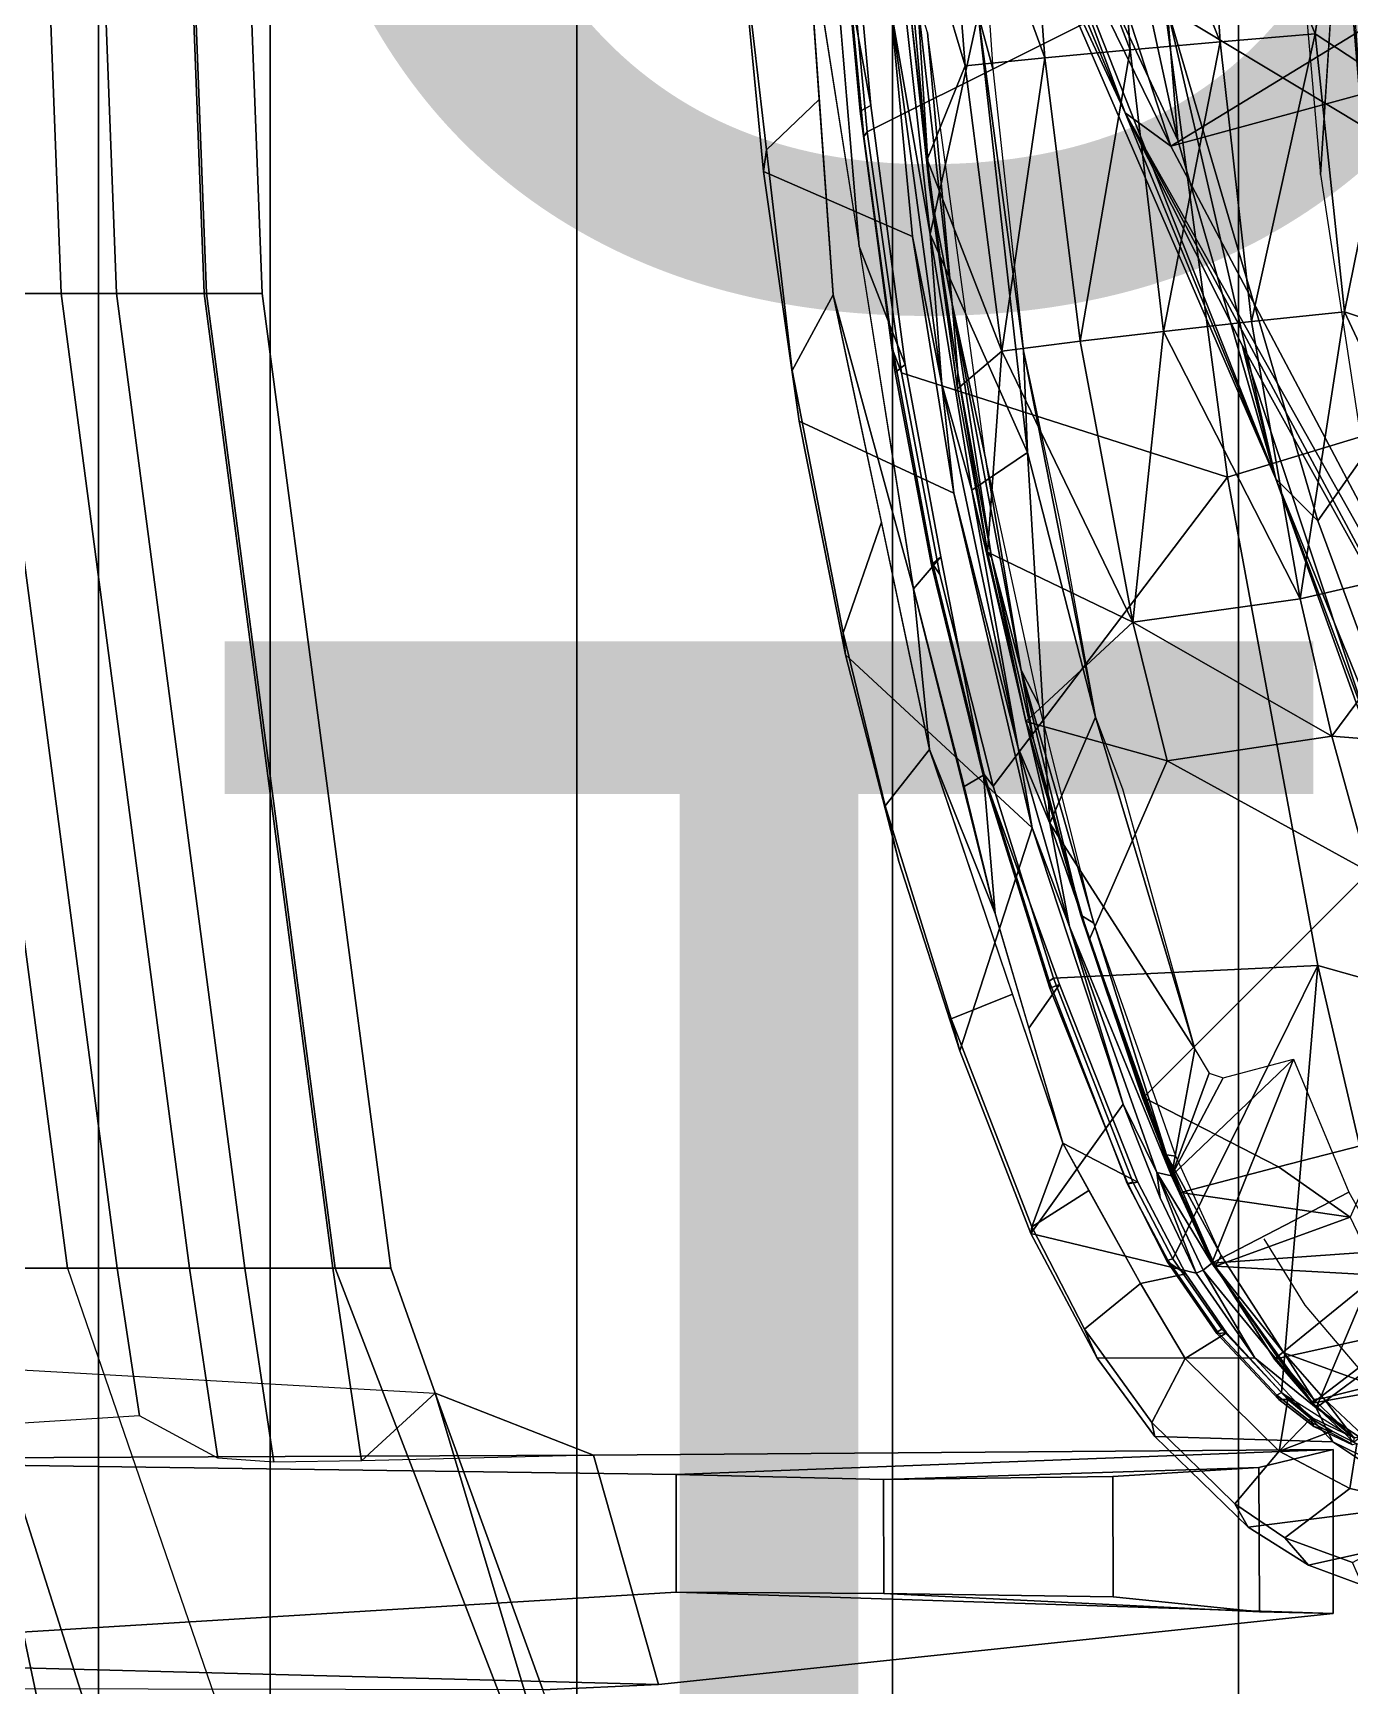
# Model space of a CAD drawing. Header units: inches. Extents: x -15.6 to 12, y -13.7 to 13.7.
# Drawn here: x -6.215 to -4.305, y -4.015 to -1.618 of the extents above; entities that cross this region are included whole.
import ezdxf

# ---------------------------------------------------------------- set-up
doc = ezdxf.new("R2010")
doc.units = ezdxf.units.IN
doc.header["$MEASUREMENT"] = 0
for name, color, linetype in [('SEAT-BASE', 5, 'Continuous'), ('SEAT-CHASSIS', 5, 'Continuous'), ('SEAT-FABRIC', 5, 'Continuous'), ('SEAT-FRAME', 5, 'Continuous'), ('SEAT-OTHER', 7, 'Continuous'), ('SEAT-TYPE', 7, 'Continuous')]:
    doc.layers.add(name, color=color, linetype=linetype)
doc.styles.get("Standard").update_dxf_attribs({"font": 'arial.ttf'})

msp = doc.modelspace()

# ---------------------------------------------------------------- linework, layer by layer
at = {"layer": 'SEAT-BASE'}
for points in [[(-1.2495, -1.6518, 6.5161), (-4.324, -12.2313, 4.2077), (-4.3746, -12.7122, 4.1389), (-1.0437, -1.701, 6.6264)], [(-1.2495, -1.6518, 6.5161), (-1.3248, -1.7804, 6.4477), (-3.8678, -10.5115, 4.5256), (-4.324, -12.2313, 4.2077)], [(-0.8432, -1.8393, 6.6746), (-1.0437, -1.701, 6.6264), (-4.3746, -12.7122, 4.1389), (-4.2654, -12.7109, 4.1776)]]:
    msp.add_3dface(points, dxfattribs=at)
at = {"layer": 'SEAT-CHASSIS'}
for points in [[(-5.1096, -0.8225, 13.8679), (-5.1096, -0.8225, 13.8679), (-5.0948, -1.4314, 13.8695), (-5.0165, -1.9277, 13.8848)], [(-4.8441, -1.5913, 13.2024), (-4.8441, -1.5913, 13.2024), (-4.8669, -1.0351, 13.1866), (-4.8226, -1.6701, 13.1883)], [(-5.1512, -1.7877, 13.7923), (-5.0745, -1.7146, 13.8705), (-5.0948, -1.4314, 13.8695), (-5.1882, -1.4679, 13.7849)], [(-5.0948, -1.4314, 13.8695), (-5.0948, -1.4314, 13.8695), (-5.0543, -1.9978, 13.8715), (-4.9381, -2.424, 13.9001)], [(-5.1553, -1.8191, 13.6728), (-5.1512, -1.7877, 13.7923), (-5.1882, -1.4679, 13.7849), (-5.1896, -1.4635, 13.6659)], [(-4.9395, -1.9133, 13.2504), (-5.1553, -1.8191, 13.6728), (-5.1896, -1.4635, 13.6659), (-4.9706, -1.5829, 13.238)], [(-4.9135, -1.91, 13.2303), (-4.9135, -1.91, 13.2303), (-4.9706, -1.5829, 13.238), (-4.9532, -1.553, 13.2274)], [(-4.9135, -1.91, 13.2303), (-4.9135, -1.91, 13.2303), (-4.9532, -1.553, 13.2274), (-4.8441, -1.5913, 13.2024)], [(-4.897, -2.1275, 13.241), (-4.897, -2.1275, 13.241), (-4.9395, -1.9133, 13.2504), (-4.9706, -1.5829, 13.238)], [(-4.897, -2.1275, 13.241), (-4.897, -2.1275, 13.241), (-4.9706, -1.5829, 13.238), (-4.9135, -1.91, 13.2303)], [(-4.7727, -2.2262, 13.2147), (-4.7727, -2.2262, 13.2147), (-4.9135, -1.91, 13.2303), (-4.8441, -1.5913, 13.2024)], [(-4.7727, -2.2262, 13.2147), (-4.7727, -2.2262, 13.2147), (-4.8441, -1.5913, 13.2024), (-4.7784, -2.079, 13.2044)], [(-4.8441, -1.5913, 13.2024), (-4.8441, -1.5913, 13.2024), (-4.8226, -1.6701, 13.1883), (-4.7784, -2.079, 13.2044)], [(-5.1512, -1.7877, 13.7923), (-5.1141, -2.1076, 13.7997), (-5.0543, -1.9978, 13.8715), (-5.0745, -1.7146, 13.8705)], [(-5.1553, -1.8191, 13.6728), (-5.1037, -2.1807, 13.6832), (-5.1141, -2.1076, 13.7997), (-5.1512, -1.7877, 13.7923)], [(-4.9395, -1.9133, 13.2504), (-4.8795, -2.2854, 13.2568), (-5.1037, -2.1807, 13.6832), (-5.1553, -1.8191, 13.6728)], [(-4.9395, -1.9133, 13.2504), (-4.9395, -1.9133, 13.2504), (-4.897, -2.1275, 13.241), (-4.8795, -2.2854, 13.2568)], [(-4.7727, -2.2262, 13.2147), (-4.7727, -2.2262, 13.2147), (-4.8535, -2.2809, 13.2365), (-4.9135, -1.91, 13.2303)], [(-4.9135, -1.91, 13.2303), (-4.9135, -1.91, 13.2303), (-4.8535, -2.2809, 13.2365), (-4.897, -2.1275, 13.241)], [(-5.0398, -2.488, 13.8149), (-4.9844, -2.3275, 13.8862), (-5.0543, -1.9978, 13.8715), (-5.1141, -2.1076, 13.7997)], [(-5.0543, -1.9978, 13.8715), (-5.0543, -1.9978, 13.8715), (-4.9146, -2.6572, 13.9008), (-4.9381, -2.424, 13.9001)], [(-4.7784, -2.079, 13.2044), (-4.7784, -2.079, 13.2044), (-4.6738, -2.6102, 13.2195), (-4.7727, -2.2262, 13.2147)], [(-4.7257, -2.3262, 13.198), (-4.7257, -2.3262, 13.198), (-4.6738, -2.6102, 13.2195), (-4.7784, -2.079, 13.2044)], [(-5.0363, -2.5198, 13.6971), (-5.0398, -2.488, 13.8149), (-5.1141, -2.1076, 13.7997), (-5.1037, -2.1807, 13.6832)], [(-4.897, -2.1275, 13.241), (-4.897, -2.1275, 13.241), (-4.786, -2.6545, 13.2542), (-4.8795, -2.2854, 13.2568)], [(-4.8535, -2.2809, 13.2365), (-4.8535, -2.2809, 13.2365), (-4.786, -2.6545, 13.2542), (-4.897, -2.1275, 13.241)], [(-4.7657, -2.7704, 13.2715), (-5.0363, -2.5198, 13.6971), (-5.1037, -2.1807, 13.6832), (-4.8795, -2.2854, 13.2568)], [(-4.8535, -2.2809, 13.2365), (-4.8535, -2.2809, 13.2365), (-4.7727, -2.2262, 13.2147), (-4.74, -2.7639, 13.2506)], [(-4.6738, -2.6102, 13.2195), (-4.6738, -2.6102, 13.2195), (-4.74, -2.7639, 13.2506), (-4.7727, -2.2262, 13.2147)], [(-4.7657, -2.7704, 13.2715), (-4.7657, -2.7704, 13.2715), (-4.8795, -2.2854, 13.2568), (-4.786, -2.6545, 13.2542)], [(-4.74, -2.7639, 13.2506), (-4.74, -2.7639, 13.2506), (-4.786, -2.6545, 13.2542), (-4.8535, -2.2809, 13.2365)], [(-5.0398, -2.488, 13.8149), (-4.9789, -2.7386, 13.8273), (-4.9146, -2.6572, 13.9008), (-4.9844, -2.3275, 13.8862)], [(-4.8195, -2.8948, 13.9226), (-4.8195, -2.8948, 13.9226), (-4.9381, -2.424, 13.9001), (-4.9146, -2.6572, 13.9008)], [(-5.0363, -2.5198, 13.6971), (-4.9592, -2.8195, 13.7129), (-4.9789, -2.7386, 13.8273), (-5.0398, -2.488, 13.8149)], [(-4.7657, -2.7704, 13.2715), (-4.8707, -3.0939, 13.7307), (-4.9592, -2.8195, 13.7129), (-5.0363, -2.5198, 13.6971)], [(-4.6738, -2.6102, 13.2195), (-4.6738, -2.6102, 13.2195), (-4.5297, -3.0913, 13.2425), (-4.74, -2.7639, 13.2506)], [(-4.6346, -2.714, 13.2095), (-4.6346, -2.714, 13.2095), (-4.5297, -3.0913, 13.2425), (-4.6738, -2.6102, 13.2195)], [(-4.8831, -3.0474, 13.8466), (-4.7945, -3.0115, 13.9244), (-4.9146, -2.6572, 13.9008), (-4.9789, -2.7386, 13.8273)], [(-4.9146, -2.6572, 13.9008), (-4.9146, -2.6572, 13.9008), (-4.7213, -3.2276, 13.9388), (-4.8195, -2.8948, 13.9226)], [(-4.786, -2.6545, 13.2542), (-4.786, -2.6545, 13.2542), (-4.7117, -2.9134, 13.2641), (-4.7657, -2.7704, 13.2715)], [(-4.74, -2.7639, 13.2506), (-4.74, -2.7639, 13.2506), (-4.7117, -2.9134, 13.2641), (-4.786, -2.6545, 13.2542)], [(-4.8195, -2.8948, 13.9226), (-4.7704, -3.0612, 13.9307), (-4.726, -2.9976, 13.8919), (-4.8362, -2.694, 13.8757)], [(-4.8707, -3.0939, 13.7307), (-4.8831, -3.0474, 13.8466), (-4.9789, -2.7386, 13.8273), (-4.9592, -2.8195, 13.7129)], [(-4.6339, -3.171, 13.2902), (-4.7675, -3.3589, 13.7502), (-4.8707, -3.0939, 13.7307), (-4.7657, -2.7704, 13.2715)], [(-4.7117, -2.9134, 13.2641), (-4.7117, -2.9134, 13.2641), (-4.6339, -3.171, 13.2902), (-4.7657, -2.7704, 13.2715)], [(-4.5297, -3.0913, 13.2425), (-4.5297, -3.0913, 13.2425), (-4.5638, -3.2753, 13.275), (-4.74, -2.7639, 13.2506)], [(-4.7117, -2.9134, 13.2641), (-4.7117, -2.9134, 13.2641), (-4.74, -2.7639, 13.2506), (-4.5638, -3.2753, 13.275)], [(-4.5638, -3.2753, 13.275), (-4.5638, -3.2753, 13.275), (-4.5848, -3.2701, 13.2819), (-4.7117, -2.9134, 13.2641)], [(-4.5848, -3.2701, 13.2819), (-4.5848, -3.2701, 13.2819), (-4.6339, -3.171, 13.2902), (-4.7117, -2.9134, 13.2641)], [(-4.8831, -3.0474, 13.8466), (-4.7661, -3.349, 13.87), (-4.7213, -3.2276, 13.9388), (-4.7945, -3.0115, 13.9244)], [(-4.7213, -3.2276, 13.9388), (-4.6126, -3.2844, 13.907), (-4.726, -2.9976, 13.8919), (-4.7704, -3.0612, 13.9307)], [(-4.8707, -3.0939, 13.7307), (-4.7675, -3.3589, 13.7502), (-4.7661, -3.349, 13.87), (-4.8831, -3.0474, 13.8466)], [(-4.5297, -3.0913, 13.2425), (-4.5297, -3.0913, 13.2425), (-4.5092, -3.1264, 13.2443), (-4.5638, -3.2753, 13.275)], [(-4.3868, -3.1058, 13.2174), (-4.3868, -3.1058, 13.2174), (-4.5638, -3.2753, 13.275), (-4.4886, -3.133, 13.2411)], [(-4.505, -3.4015, 13.2835), (-4.505, -3.4015, 13.2835), (-4.5638, -3.2753, 13.275), (-4.3868, -3.1058, 13.2174)], [(-4.3868, -3.1058, 13.2174), (-4.3868, -3.1058, 13.2174), (-4.3062, -3.2987, 13.23), (-4.505, -3.4015, 13.2835)], [(-4.5092, -3.1264, 13.2443), (-4.5092, -3.1264, 13.2443), (-4.4886, -3.133, 13.2411), (-4.5638, -3.2753, 13.275)], [(-4.5278, -3.4162, 13.3059), (-4.7675, -3.3589, 13.7502), (-4.6339, -3.171, 13.2902), (-4.5801, -3.3072, 13.2981)], [(-4.5848, -3.2701, 13.2819), (-4.5848, -3.2701, 13.2819), (-4.5801, -3.3072, 13.2981), (-4.6339, -3.171, 13.2902)], [(-4.7661, -3.349, 13.87), (-4.6833, -3.2962, 13.9463), (-4.7213, -3.2276, 13.9388), (-4.7661, -3.349, 13.87)], [(-4.6126, -3.2844, 13.907), (-4.7213, -3.2276, 13.9388), (-4.6086, -3.4314, 13.961), (-4.5426, -3.4171, 13.9204)], [(-4.505, -3.4015, 13.2835), (-4.505, -3.4015, 13.2835), (-4.5178, -3.4119, 13.2917), (-4.5848, -3.2701, 13.2819)], [(-4.5801, -3.3072, 13.2981), (-4.5801, -3.3072, 13.2981), (-4.5848, -3.2701, 13.2819), (-4.5278, -3.4162, 13.3059)], [(-4.5278, -3.4162, 13.3059), (-4.5278, -3.4162, 13.3059), (-4.5848, -3.2701, 13.2819), (-4.5178, -3.4119, 13.2917)], [(-4.505, -3.4015, 13.2835), (-4.505, -3.4015, 13.2835), (-4.5848, -3.2701, 13.2819), (-4.5638, -3.2753, 13.275)], [(-4.6896, -3.4974, 13.8846), (-4.6086, -3.4314, 13.961), (-4.6833, -3.2962, 13.9463), (-4.7661, -3.349, 13.87)], [(-4.3062, -3.2987, 13.23), (-4.3062, -3.2987, 13.23), (-4.2579, -3.3845, 13.2366), (-4.505, -3.4015, 13.2835)], [(-4.6715, -3.5394, 13.7697), (-4.6896, -3.4974, 13.8846), (-4.7661, -3.349, 13.87), (-4.7675, -3.3589, 13.7502)], [(-4.4428, -3.5392, 13.3057), (-4.6715, -3.5394, 13.7697), (-4.7675, -3.3589, 13.7502), (-4.5278, -3.4162, 13.3059)], [(-4.505, -3.4015, 13.2835), (-4.505, -3.4015, 13.2835), (-4.3537, -3.6113, 13.2921), (-4.5178, -3.4119, 13.2917)], [(-4.3537, -3.6113, 13.2921), (-4.3537, -3.6113, 13.2921), (-4.505, -3.4015, 13.2835), (-4.2579, -3.3845, 13.2366)], [(-4.2579, -3.3845, 13.2366), (-4.2579, -3.3845, 13.2366), (-4.1967, -3.4955, 13.2422), (-4.3537, -3.6113, 13.2921)], [(-4.6086, -3.4314, 13.961), (-4.5436, -3.5399, 13.9738), (-4.4837, -3.5027, 13.9377), (-4.5426, -3.4171, 13.9204)], [(-4.5278, -3.4162, 13.3059), (-4.5278, -3.4162, 13.3059), (-4.5178, -3.4119, 13.2917), (-4.4428, -3.5392, 13.3057)], [(-4.4428, -3.5392, 13.3057), (-4.4428, -3.5392, 13.3057), (-4.5178, -3.4119, 13.2917), (-4.3537, -3.6113, 13.2921)], [(-4.6896, -3.4974, 13.8846), (-4.5919, -3.6325, 13.9054), (-4.5436, -3.5399, 13.9738), (-4.6086, -3.4314, 13.961)], [(-4.6715, -3.5394, 13.7697), (-4.5876, -3.6531, 13.7873), (-4.5919, -3.6325, 13.9054), (-4.6896, -3.4974, 13.8846)], [(-4.3537, -3.6113, 13.2921), (-4.3537, -3.6113, 13.2921), (-4.1967, -3.4955, 13.2422), (-4.1559, -3.7454, 13.2563)], [(-4.4837, -3.5027, 13.9377), (-4.5436, -3.5399, 13.9738), (-4.4072, -3.6745, 14.0016), (-4.3947, -3.5994, 13.9614)], [(-4.4428, -3.5392, 13.3057), (-4.3297, -3.6606, 13.303), (-4.5876, -3.6531, 13.7873), (-4.6715, -3.5394, 13.7697)], [(-4.4716, -3.7507, 13.9307), (-4.4072, -3.6745, 14.0016), (-4.5436, -3.5399, 13.9738), (-4.5919, -3.6325, 13.9054)], [(-4.4428, -3.5392, 13.3057), (-4.4428, -3.5392, 13.3057), (-4.3537, -3.6113, 13.2921), (-4.3297, -3.6606, 13.303)], [(-4.3947, -3.5994, 13.9614), (-4.3947, -3.5994, 13.9614), (-4.4072, -3.6745, 14.0016), (-4.3614, -3.6269, 13.973)], [(-4.3537, -3.6113, 13.2921), (-4.3537, -3.6113, 13.2921), (-4.1559, -3.7454, 13.2563), (-4.3297, -3.6606, 13.303)], [(-4.4525, -3.7843, 13.8168), (-4.4716, -3.7507, 13.9307), (-4.5919, -3.6325, 13.9054), (-4.5876, -3.6531, 13.7873)], [(-4.4072, -3.6745, 14.0016), (-4.4072, -3.6745, 14.0016), (-4.3304, -3.6451, 13.9778), (-4.3614, -3.6269, 13.973)], [(-4.1934, -3.7514, 13.2775), (-4.4525, -3.7843, 13.8168), (-4.5876, -3.6531, 13.7873), (-4.3297, -3.6606, 13.303)], [(-4.3304, -3.6451, 13.9778), (-4.4072, -3.6745, 14.0016), (-4.305, -3.7283, 14.0231), (-4.2949, -3.6635, 13.9882)], [(-4.1559, -3.7454, 13.2563), (-4.1559, -3.7454, 13.2563), (-4.1934, -3.7514, 13.2775), (-4.3297, -3.6606, 13.303)], [(-4.305, -3.7283, 14.0231), (-4.162, -3.7599, 14.0537), (-4.1833, -3.6913, 14.0311), (-4.2949, -3.6635, 13.9882)], [(-4.4716, -3.7507, 13.9307), (-4.3994, -3.7998, 13.9459), (-4.305, -3.7283, 14.0231), (-4.4072, -3.6745, 14.0016)], [(-4.3012, -3.8355, 13.9712), (-4.162, -3.7599, 14.0537), (-4.305, -3.7283, 14.0231), (-4.3994, -3.7998, 13.9459)], [(-4.4525, -3.7843, 13.8168), (-4.3648, -3.8396, 13.8377), (-4.3994, -3.7998, 13.9459), (-4.4716, -3.7507, 13.9307)], [(-4.1934, -3.7514, 13.2775), (-4.1238, -3.786, 13.2692), (-4.3648, -3.8396, 13.8377), (-4.4525, -3.7843, 13.8168)], [(-4.036, -3.8058, 13.2364), (-4.2866, -3.8685, 13.8599), (-4.3648, -3.8396, 13.8377), (-4.1238, -3.786, 13.2692)], [(-4.2866, -3.8685, 13.8599), (-4.3012, -3.8355, 13.9712), (-4.3994, -3.7998, 13.9459), (-4.3648, -3.8396, 13.8377)]]:
    msp.add_3dface(points, dxfattribs=at)
at = {"layer": 'SEAT-FABRIC'}
for points in [[(-3.8227, -8.3532, 18.4832), (-3.8227, 8.3532, 18.4832), (-4.4663, 7.8949, 18.3444), (-4.4663, -7.8949, 18.3444)], [(-4.9682, -7.359, 18.1991), (-4.4663, -7.8949, 18.3444), (-4.4663, 7.8949, 18.3444), (-4.9682, 7.359, 18.1991)], [(-4.9682, -7.359, 18.1991), (-4.9682, 7.359, 18.1991), (-5.4261, 6.6279, 18.0299), (-5.4261, -6.6279, 18.0299)], [(-5.8711, -5.2618, 17.8643), (-5.4261, -6.6279, 18.0299), (-5.4261, 6.6279, 18.0299), (-5.8711, 5.2618, 17.8643)], [(-5.8711, -5.2618, 17.8643), (-5.8711, 5.2618, 17.8643), (-6.1203, 4.4558, 17.7516), (-6.1203, -4.4558, 17.7516)], [(-6.3411, -3.4092, 17.6369), (-6.1203, -4.4558, 17.7516), (-6.1203, 4.4558, 17.7516), (-6.3411, 3.4092, 17.6369)], [(-6.3785, -3.4092, 17.6069), (-6.1541, -4.4562, 17.7202), (-6.1203, -4.4558, 17.7516), (-6.3411, -3.4092, 17.6369)]]:
    msp.add_3dface(points, dxfattribs=at)
at = {"layer": 'SEAT-FRAME'}
for points in [[(-6.3516, -1.996, 17.4546), (-5.9636, -1.996, 17.1126), (-6.0398, 0, 17.0417), (-6.4278, 0, 17.3838)], [(-6.3556, 0, 16.8779), (-6.2508, 0, 16.743), (-6.1746, -1.996, 16.8139), (-6.2794, -1.996, 16.9488)], [(-6.2508, 0, 16.743), (-6.1705, 0, 16.644), (-6.0943, -1.996, 16.7148), (-6.1746, -1.996, 16.8139)], [(-6.1705, 0, 16.644), (-6.043, 0, 16.6432), (-5.9668, -1.996, 16.7141), (-6.0943, -1.996, 16.7148)], [(-5.9668, -1.996, 16.7141), (-6.043, 0, 16.6432), (-5.959, 0, 16.8418), (-5.8828, -1.996, 16.9126)], [(-5.8828, -1.996, 16.9126), (-5.959, 0, 16.8418), (-6.0398, 0, 17.0417), (-5.9636, -1.996, 17.1126)], [(-4.0484, -1.8957, 16.2873), (-4.2478, -0.8619, 16.2543), (-4.7135, -0.6048, 16.2887)], [(-4.7135, -0.6048, 16.2887), (-4.5701, -1.5821, 16.3147), (-4.0484, -1.8957, 16.2873)], [(-4.3889, -0.81, 12.3294), (-4.2934, -1.2077, 12.2292), (-4.355, -1.6193, 12.3279), (-4.5189, -1.2237, 12.503)], [(-5.005, -1.7613, 13.8979), (-4.5778, -1.548, 14.0382), (-4.658, -0.8278, 14.0301), (-5.0348, -1.4435, 13.8916)], [(-3.86, -1.0366, 14.2102), (-4.5778, -1.548, 14.0382), (-4.4823, -2.2622, 14.0427), (-3.8597, -2.073, 14.1875)], [(-4.8888, -1.0591, 15.2969), (-4.7966, -1.3778, 15.2948), (-4.4121, -2.2643, 16.3132)], [(-4.5545, -1.7735, 16.2959), (-4.8888, -1.0591, 15.2969), (-4.4121, -2.2643, 16.3132)], [(-4.8888, -1.0591, 15.2969), (-4.5545, -1.7735, 16.2959), (-4.6441, -1.3619, 16.2869)], [(-4.7808, -1.1173, 15.1003), (-3.8629, -1.3542, 15.2868), (-4.5647, -1.7821, 15.1273)], [(-4.7808, -1.1173, 15.1003), (-4.5647, -1.7821, 15.1273), (-4.763, -1.3781, 15.1195)], [(-4.2453, -1.6914, 12.2072), (-4.2453, -1.6914, 12.2072), (-4.355, -1.6193, 12.3279), (-4.2934, -1.2077, 12.2292)], [(-4.8951, -1.2499, 13.0576), (-4.8951, -1.2499, 13.0576), (-4.7776, -1.2412, 12.8675), (-4.7473, -1.654, 12.869)], [(-4.6521, -1.2325, 12.6825), (-4.6521, -1.2325, 12.6825), (-4.6238, -1.6425, 12.6832), (-4.7776, -1.2412, 12.8675)], [(-4.7776, -1.2412, 12.8675), (-4.7776, -1.2412, 12.8675), (-4.6238, -1.6425, 12.6832), (-4.7473, -1.654, 12.869)], [(-4.6521, -1.2325, 12.6825), (-4.6521, -1.2325, 12.6825), (-4.5189, -1.2237, 12.503), (-4.4929, -1.6309, 12.5027)], [(-4.6521, -1.2325, 12.6825), (-4.6521, -1.2325, 12.6825), (-4.4929, -1.6309, 12.5027), (-4.6238, -1.6425, 12.6832)], [(-4.355, -1.6193, 12.3279), (-4.355, -1.6193, 12.3279), (-4.4929, -1.6309, 12.5027), (-4.5189, -1.2237, 12.503)], [(-4.8631, -1.6655, 13.0596), (-4.8631, -1.6655, 13.0596), (-4.96, -1.3404, 13.181), (-4.8951, -1.2499, 13.0576)], [(-4.7473, -1.654, 12.869), (-4.7473, -1.654, 12.869), (-4.8631, -1.6655, 13.0596), (-4.8951, -1.2499, 13.0576)], [(-4.96, -1.3404, 13.181), (-4.96, -1.3404, 13.181), (-4.9181, -1.8016, 13.1836), (-4.9429, -1.5831, 13.1976)], [(-4.8631, -1.6655, 13.0596), (-4.8631, -1.6655, 13.0596), (-4.9181, -1.8016, 13.1836), (-4.96, -1.3404, 13.181)], [(-4.5701, -1.5821, 16.3147), (-4.6441, -1.3619, 16.2869), (-4.5545, -1.7735, 16.2959)], [(-3.7097, -1.5495, 15.3195), (-4.5647, -1.7821, 15.1273), (-3.8629, -1.3542, 15.2868)], [(-5.0631, -1.3751, 13.8763), (-5.0165, -1.9277, 13.8848), (-4.9501, -2.0987, 13.8507), (-4.9998, -1.7233, 13.8398)], [(-4.9998, -1.7233, 13.8398), (-5.0251, -1.4464, 13.8357), (-5.0631, -1.3751, 13.8763), (-4.9998, -1.7233, 13.8398)], [(-4.78, -1.3774, 15.1602), (-4.6306, -1.7341, 15.1609), (-4.7966, -1.3778, 15.2948)], [(-4.7966, -1.3778, 15.2948), (-4.6306, -1.7341, 15.1609), (-4.4121, -2.2643, 16.3132)], [(-4.763, -1.3781, 15.1195), (-4.6306, -1.7341, 15.1609), (-4.78, -1.3774, 15.1602)], [(-4.763, -1.3781, 15.1195), (-4.5647, -1.7821, 15.1273), (-4.6306, -1.7341, 15.1609)], [(-4.3474, -1.8232, 12.93), (-4.3474, -1.8232, 12.93), (-4.3185, -1.3736, 12.927), (-4.3874, -1.3686, 12.9274)], [(-4.2994, -1.5618, 12.9216), (-4.2994, -1.5618, 12.9216), (-4.3185, -1.3736, 12.927), (-4.2793, -1.8417, 12.9298)], [(-5.0251, -1.4464, 13.8357), (-4.9998, -1.7233, 13.8398), (-5.0154, -1.7317, 13.8777), (-5.0409, -1.4557, 13.8746)], [(-5.0154, -1.7317, 13.8777), (-5.0101, -1.7682, 13.8897), (-5.0398, -1.4555, 13.883), (-5.0409, -1.4557, 13.8746)], [(-5.0348, -1.4435, 13.8916), (-5.0398, -1.4555, 13.883), (-5.0101, -1.7682, 13.8897), (-5.005, -1.7613, 13.8979)], [(-5.005, -1.7613, 13.8979), (-4.9554, -2.1109, 13.9089), (-4.4823, -2.2622, 14.0427), (-4.5778, -1.548, 14.0382)], [(-3.9531, -2.9376, 15.1901), (-4.5647, -1.7821, 15.1273), (-3.7097, -1.5495, 15.3195)], [(-4.9322, -1.5709, 13.2095), (-4.9322, -1.5709, 13.2095), (-4.9429, -1.5831, 13.1976), (-4.9147, -1.842, 13.201)], [(-4.9147, -1.842, 13.201), (-4.9147, -1.842, 13.201), (-4.8816, -2.0107, 13.2137), (-4.9322, -1.5709, 13.2095)], [(-4.8816, -2.0107, 13.2137), (-4.8816, -2.0107, 13.2137), (-4.9175, -1.6172, 13.2104), (-4.9322, -1.5709, 13.2095)], [(-4.9147, -1.842, 13.201), (-4.9147, -1.842, 13.201), (-4.9429, -1.5831, 13.1976), (-4.9181, -1.8016, 13.1836)], [(-4.3511, -2.3253, 16.3387), (-4.0484, -1.8957, 16.2873), (-4.5701, -1.5821, 16.3147)], [(-4.3511, -2.3253, 16.3387), (-4.5701, -1.5821, 16.3147), (-4.4121, -2.2643, 16.3132)], [(-4.4121, -2.2643, 16.3132), (-4.5701, -1.5821, 16.3147), (-4.5545, -1.7735, 16.2959)], [(-4.8816, -2.0107, 13.2137), (-4.8816, -2.0107, 13.2137), (-4.8333, -2.2344, 13.2187), (-4.9175, -1.6172, 13.2104)], [(-4.355, -1.6193, 12.3279), (-4.355, -1.6193, 12.3279), (-4.4474, -2.0365, 12.501), (-4.4929, -1.6309, 12.5027)], [(-4.3127, -2.0222, 12.3241), (-4.3127, -2.0222, 12.3241), (-4.4474, -2.0365, 12.501), (-4.355, -1.6193, 12.3279)], [(-4.2453, -1.6914, 12.2072), (-4.2453, -1.6914, 12.2072), (-4.3127, -2.0222, 12.3241), (-4.355, -1.6193, 12.3279)], [(-4.6963, -2.065, 12.8706), (-4.6963, -2.065, 12.8706), (-4.7473, -1.654, 12.869), (-4.6238, -1.6425, 12.6832)], [(-4.5754, -2.0508, 12.6833), (-4.5754, -2.0508, 12.6833), (-4.6963, -2.065, 12.8706), (-4.6238, -1.6425, 12.6832)], [(-4.4929, -1.6309, 12.5027), (-4.4929, -1.6309, 12.5027), (-4.5754, -2.0508, 12.6833), (-4.6238, -1.6425, 12.6832)], [(-4.4929, -1.6309, 12.5027), (-4.4929, -1.6309, 12.5027), (-4.4474, -2.0365, 12.501), (-4.5754, -2.0508, 12.6833)], [(-4.9181, -1.8016, 13.1836), (-4.9181, -1.8016, 13.1836), (-4.8631, -1.6655, 13.0596), (-4.8099, -2.0792, 13.0625)], [(-4.7473, -1.654, 12.869), (-4.7473, -1.654, 12.869), (-4.8099, -2.0792, 13.0625), (-4.8631, -1.6655, 13.0596)], [(-4.6963, -2.065, 12.8706), (-4.6963, -2.065, 12.8706), (-4.8099, -2.0792, 13.0625), (-4.7473, -1.654, 12.869)], [(-4.3127, -2.0222, 12.3241), (-4.3127, -2.0222, 12.3241), (-4.2453, -1.6914, 12.2072), (-4.205, -2.0585, 12.1986)], [(-5.0154, -1.7317, 13.8777), (-4.9998, -1.7233, 13.8398), (-4.9501, -2.0987, 13.8507), (-4.9643, -2.1104, 13.8891)], [(-4.9676, -2.0795, 13.8989), (-5.0101, -1.7682, 13.8897), (-5.0154, -1.7317, 13.8777), (-4.9643, -2.1104, 13.8891)], [(-4.6306, -1.7341, 15.1609), (-4.5647, -1.7821, 15.1273), (-3.9531, -2.9376, 15.1901)], [(-3.9531, -2.9376, 15.1901), (-4.1198, -2.6853, 15.2106), (-4.6306, -1.7341, 15.1609)], [(-4.461, -2.0707, 15.1956), (-4.6306, -1.7341, 15.1609), (-4.1198, -2.6853, 15.2106)], [(-4.6306, -1.7341, 15.1609), (-4.461, -2.0707, 15.1956), (-4.4121, -2.2643, 16.3132)], [(-5.005, -1.7613, 13.8979), (-5.0101, -1.7682, 13.8897), (-4.9676, -2.0795, 13.8989), (-4.9554, -2.1109, 13.9089)], [(-4.9181, -1.8016, 13.1836), (-4.9181, -1.8016, 13.1836), (-4.8099, -2.0792, 13.0625), (-4.8739, -2.1339, 13.1962)], [(-4.9147, -1.842, 13.201), (-4.9147, -1.842, 13.201), (-4.9181, -1.8016, 13.1836), (-4.8739, -2.1339, 13.1962)], [(-4.9147, -1.842, 13.201), (-4.9147, -1.842, 13.201), (-4.8739, -2.1339, 13.1962), (-4.8735, -2.1108, 13.209)], [(-4.8816, -2.0107, 13.2137), (-4.8816, -2.0107, 13.2137), (-4.9147, -1.842, 13.201), (-4.8735, -2.1108, 13.209)], [(-4.3511, -2.3253, 16.3387), (-3.9931, -3.2946, 16.3526), (-4.0484, -1.8957, 16.2873)], [(-4.9501, -2.0987, 13.8507), (-5.0165, -1.9277, 13.8848), (-4.9381, -2.424, 13.9001), (-4.8984, -2.3775, 13.8628)], [(-6.3411, -3.4092, 17.6369), (-6.1651, -3.4092, 17.5628), (-6.3516, -1.996, 17.4546), (-6.5276, -1.996, 17.5287)], [(-6.2633, -3.4092, 17.0682), (-6.4498, -1.996, 16.96), (-6.2794, -1.996, 16.9488), (-6.0929, -3.4092, 17.057)], [(-5.7771, -3.4092, 17.2207), (-5.9636, -1.996, 17.1126), (-6.3516, -1.996, 17.4546), (-6.1651, -3.4092, 17.5628)], [(-6.0929, -3.4092, 17.057), (-6.2794, -1.996, 16.9488), (-6.1746, -1.996, 16.8139), (-5.9881, -3.4092, 16.922)], [(-5.9881, -3.4092, 16.922), (-6.1746, -1.996, 16.8139), (-6.0943, -1.996, 16.7148), (-5.9078, -3.4092, 16.823)], [(-5.9078, -3.4092, 16.823), (-6.0943, -1.996, 16.7148), (-5.9668, -1.996, 16.7141), (-5.7803, -3.4092, 16.8222)], [(-5.7803, -3.4092, 16.8222), (-5.9668, -1.996, 16.7141), (-5.8828, -1.996, 16.9126), (-5.6963, -3.4092, 17.0208)], [(-5.6963, -3.4092, 17.0208), (-5.8828, -1.996, 16.9126), (-5.9636, -1.996, 17.1126), (-5.7771, -3.4092, 17.2207)], [(-4.8333, -2.2344, 13.2187), (-4.8333, -2.2344, 13.2187), (-4.8816, -2.0107, 13.2137), (-4.7815, -2.542, 13.2254)], [(-4.8816, -2.0107, 13.2137), (-4.8816, -2.0107, 13.2137), (-4.8246, -2.3781, 13.2147), (-4.7815, -2.542, 13.2254)], [(-4.8816, -2.0107, 13.2137), (-4.8816, -2.0107, 13.2137), (-4.8735, -2.1108, 13.209), (-4.8246, -2.3781, 13.2147)], [(-4.5754, -2.0508, 12.6833), (-4.5754, -2.0508, 12.6833), (-4.4474, -2.0365, 12.501), (-4.3771, -2.4387, 12.4974)], [(-4.4474, -2.0365, 12.501), (-4.4474, -2.0365, 12.501), (-4.3127, -2.0222, 12.3241), (-4.3771, -2.4387, 12.4974)], [(-4.1427, -2.3845, 12.179), (-4.1427, -2.3845, 12.179), (-4.3771, -2.4387, 12.4974), (-4.3127, -2.0222, 12.3241)], [(-4.3127, -2.0222, 12.3241), (-4.3127, -2.0222, 12.3241), (-4.205, -2.0585, 12.1986), (-4.1427, -2.3845, 12.179)], [(-4.6963, -2.065, 12.8706), (-4.6963, -2.065, 12.8706), (-4.5754, -2.0508, 12.6833), (-4.6195, -2.4722, 12.8724)], [(-4.6195, -2.4722, 12.8724), (-4.6195, -2.4722, 12.8724), (-4.5754, -2.0508, 12.6833), (-4.3771, -2.4387, 12.4974)], [(-4.9676, -2.0795, 13.8989), (-4.91, -2.3883, 13.9107), (-4.8996, -2.4033, 13.92), (-4.9554, -2.1109, 13.9089)], [(-4.91, -2.3883, 13.9107), (-4.9676, -2.0795, 13.8989), (-4.9643, -2.1104, 13.8891), (-4.9116, -2.389, 13.9024)], [(-4.8099, -2.0792, 13.0625), (-4.8099, -2.0792, 13.0625), (-4.8305, -2.3707, 13.2008), (-4.8739, -2.1339, 13.1962)], [(-4.8099, -2.0792, 13.0625), (-4.8099, -2.0792, 13.0625), (-4.6195, -2.4722, 12.8724), (-4.8305, -2.3707, 13.2008)], [(-4.6963, -2.065, 12.8706), (-4.6963, -2.065, 12.8706), (-4.6195, -2.4722, 12.8724), (-4.8099, -2.0792, 13.0625)], [(-4.3511, -2.9702, 14.048), (-3.8592, -3.109, 14.1496), (-3.8597, -2.073, 14.1875), (-4.4823, -2.2622, 14.0427)], [(-4.461, -2.0707, 15.1956), (-4.1198, -2.6853, 15.2106), (-4.2005, -2.8546, 16.3108)], [(-4.461, -2.0707, 15.1956), (-4.2005, -2.8546, 16.3108), (-4.4121, -2.2643, 16.3132)], [(-4.9501, -2.0987, 13.8507), (-4.8984, -2.3775, 13.8628), (-4.9116, -2.389, 13.9024), (-4.9643, -2.1104, 13.8891)], [(-4.8996, -2.4033, 13.92), (-4.8225, -2.7099, 13.9347), (-4.4823, -2.2622, 14.0427), (-4.9554, -2.1109, 13.9089)], [(-4.8305, -2.3707, 13.2008), (-4.8305, -2.3707, 13.2008), (-4.8735, -2.1108, 13.209), (-4.8739, -2.1339, 13.1962)], [(-4.8735, -2.1108, 13.209), (-4.8735, -2.1108, 13.209), (-4.8305, -2.3707, 13.2008), (-4.8246, -2.3781, 13.2147)], [(-4.8333, -2.2344, 13.2187), (-4.8333, -2.2344, 13.2187), (-4.7815, -2.542, 13.2254), (-4.7557, -2.5927, 13.2284)], [(-4.8225, -2.7099, 13.9347), (-4.7349, -2.9886, 13.9491), (-4.3511, -2.9702, 14.048), (-4.4823, -2.2622, 14.0427)], [(-4.1062, -3.0822, 16.3151), (-3.9931, -3.2946, 16.3526), (-4.4121, -2.2643, 16.3132)], [(-4.3511, -2.3253, 16.3387), (-4.4121, -2.2643, 16.3132), (-3.9931, -3.2946, 16.3526)], [(-4.1062, -3.0822, 16.3151), (-4.4121, -2.2643, 16.3132), (-4.2005, -2.8546, 16.3108)], [(-4.8305, -2.3707, 13.2008), (-4.8305, -2.3707, 13.2008), (-4.6195, -2.4722, 12.8724), (-4.7749, -2.6166, 13.2079)], [(-4.7749, -2.6166, 13.2079), (-4.7749, -2.6166, 13.2079), (-4.8246, -2.3781, 13.2147), (-4.8305, -2.3707, 13.2008)], [(-4.9381, -2.424, 13.9001), (-4.8642, -2.7104, 13.9131), (-4.8362, -2.694, 13.8757), (-4.8984, -2.3775, 13.8628)], [(-4.9116, -2.389, 13.9024), (-4.8984, -2.3775, 13.8628), (-4.8362, -2.694, 13.8757), (-4.8369, -2.6942, 13.9166)], [(-4.8369, -2.6942, 13.9166), (-4.8352, -2.6933, 13.9248), (-4.91, -2.3883, 13.9107), (-4.9116, -2.389, 13.9024)], [(-4.8996, -2.4033, 13.92), (-4.91, -2.3883, 13.9107), (-4.8352, -2.6933, 13.9248), (-4.8225, -2.7099, 13.9347)], [(-4.7749, -2.6166, 13.2079), (-4.7749, -2.6166, 13.2079), (-4.7638, -2.6429, 13.2225), (-4.8246, -2.3781, 13.2147)], [(-4.8246, -2.3781, 13.2147), (-4.8246, -2.3781, 13.2147), (-4.7638, -2.6429, 13.2225), (-4.7815, -2.542, 13.2254)], [(-4.1427, -2.3845, 12.179), (-4.1427, -2.3845, 12.179), (-4.331, -2.6376, 12.4947), (-4.3771, -2.4387, 12.4974)], [(-4.1427, -2.3845, 12.179), (-4.1427, -2.3845, 12.179), (-4.0737, -2.6579, 12.1577), (-4.331, -2.6376, 12.4947)], [(-4.9381, -2.424, 13.9001), (-4.9381, -2.424, 13.9001), (-4.8195, -2.8948, 13.9226), (-4.8642, -2.7104, 13.9131)], [(-4.6195, -2.4722, 12.8724), (-4.6195, -2.4722, 12.8724), (-4.3771, -2.4387, 12.4974), (-4.331, -2.6376, 12.4947)], [(-4.6195, -2.4722, 12.8724), (-4.6195, -2.4722, 12.8724), (-4.5699, -2.6734, 12.8733), (-4.7749, -2.6166, 13.2079)], [(-4.5699, -2.6734, 12.8733), (-4.5699, -2.6734, 12.8733), (-4.6195, -2.4722, 12.8724), (-4.331, -2.6376, 12.4947)], [(-4.7638, -2.6429, 13.2225), (-4.7638, -2.6429, 13.2225), (-4.6951, -2.8973, 13.2281), (-4.7815, -2.542, 13.2254)], [(-4.7815, -2.542, 13.2254), (-4.7815, -2.542, 13.2254), (-4.6951, -2.8973, 13.2281), (-4.6763, -2.9089, 13.2407)], [(-4.6763, -2.9089, 13.2407), (-4.6763, -2.9089, 13.2407), (-4.7557, -2.5927, 13.2284), (-4.7815, -2.542, 13.2254)], [(-4.5699, -2.6734, 12.8733), (-4.5699, -2.6734, 12.8733), (-4.683, -2.9327, 13.2131), (-4.7749, -2.6166, 13.2079)], [(-4.683, -2.9327, 13.2131), (-4.683, -2.9327, 13.2131), (-4.6951, -2.8973, 13.2281), (-4.7749, -2.6166, 13.2079)], [(-4.6951, -2.8973, 13.2281), (-4.6951, -2.8973, 13.2281), (-4.7638, -2.6429, 13.2225), (-4.7749, -2.6166, 13.2079)], [(-4.5699, -2.6734, 12.8733), (-4.5699, -2.6734, 12.8733), (-4.331, -2.6376, 12.4947), (-4.2768, -2.8345, 12.4913)], [(-4.331, -2.6376, 12.4947), (-4.331, -2.6376, 12.4947), (-4.0737, -2.6579, 12.1577), (-4.2768, -2.8345, 12.4913)], [(-4.5699, -2.6734, 12.8733), (-4.2768, -2.8345, 12.4913), (-4.604, -3.1614, 13.2246), (-4.683, -2.9327, 13.2131)], [(-4.8362, -2.694, 13.8757), (-4.8642, -2.7104, 13.9131), (-4.8195, -2.8948, 13.9226), (-4.8362, -2.694, 13.8757)], [(-4.741, -2.9929, 13.9412), (-4.8352, -2.6933, 13.9248), (-4.8369, -2.6942, 13.9166), (-4.74, -3.0032, 13.9312)], [(-4.74, -3.0032, 13.9312), (-4.8369, -2.6942, 13.9166), (-4.8362, -2.694, 13.8757), (-4.726, -2.9976, 13.8919)], [(-4.8352, -2.6933, 13.9248), (-4.741, -2.9929, 13.9412), (-4.7349, -2.9886, 13.9491), (-4.8225, -2.7099, 13.9347)], [(-4.604, -3.1614, 13.2246), (-4.2768, -2.8345, 12.4913), (-4.2543, -3.2225, 12.6572), (-4.4084, -3.2619, 12.9418)], [(-4.6951, -2.8973, 13.2281), (-4.6951, -2.8973, 13.2281), (-4.683, -2.9327, 13.2131), (-4.6054, -3.1631, 13.2354)], [(-4.6763, -2.9089, 13.2407), (-4.6763, -2.9089, 13.2407), (-4.6951, -2.8973, 13.2281), (-4.5709, -3.2446, 13.2502)], [(-4.6951, -2.8973, 13.2281), (-4.6951, -2.8973, 13.2281), (-4.6054, -3.1631, 13.2354), (-4.5709, -3.2446, 13.2502)], [(-4.5709, -3.2446, 13.2502), (-4.5709, -3.2446, 13.2502), (-4.5572, -3.2464, 13.2577), (-4.6763, -2.9089, 13.2407)], [(-4.604, -3.1614, 13.2246), (-4.604, -3.1614, 13.2246), (-4.6054, -3.1631, 13.2354), (-4.683, -2.9327, 13.2131)], [(-4.6196, -3.2844, 13.9673), (-4.5616, -3.3956, 13.9771), (-4.3511, -2.9702, 14.048), (-4.7349, -2.9886, 13.9491)], [(-4.5616, -3.3956, 13.9771), (-4.4904, -3.4975, 13.9899), (-4.4039, -3.5891, 14.0064), (-4.3511, -2.9702, 14.048)], [(-4.4039, -3.5891, 14.0064), (-4.304, -3.6524, 14.0266), (-4.1867, -3.6787, 14.0518), (-4.3511, -2.9702, 14.048)], [(-3.5424, -3.8021, 14.178), (-3.8592, -3.109, 14.1496), (-4.3511, -2.9702, 14.048), (-4.1867, -3.6787, 14.0518)], [(-4.7349, -2.9886, 13.9491), (-4.741, -2.9929, 13.9412), (-4.6279, -3.2862, 13.956), (-4.6196, -3.2844, 13.9673)], [(-4.627, -3.2865, 13.9437), (-4.6279, -3.2862, 13.956), (-4.741, -2.9929, 13.9412), (-4.74, -3.0032, 13.9312)], [(-4.726, -2.9976, 13.8919), (-4.6126, -3.2844, 13.907), (-4.627, -3.2865, 13.9437), (-4.74, -3.0032, 13.9312)], [(-4.604, -3.1614, 13.2246), (-4.604, -3.1614, 13.2246), (-4.552, -3.2992, 13.2433), (-4.6054, -3.1631, 13.2354)], [(-4.6054, -3.1631, 13.2354), (-4.6054, -3.1631, 13.2354), (-4.552, -3.2992, 13.2433), (-4.5709, -3.2446, 13.2502)], [(-4.604, -3.1614, 13.2246), (-4.604, -3.1614, 13.2246), (-4.4084, -3.2619, 12.9418), (-4.55, -3.2994, 13.2326)], [(-4.55, -3.2994, 13.2326), (-4.55, -3.2994, 13.2326), (-4.552, -3.2992, 13.2433), (-4.604, -3.1614, 13.2246)], [(-4.3044, -3.3349, 12.8237), (-4.3044, -3.3349, 12.8237), (-4.4084, -3.2619, 12.9418), (-4.2543, -3.2225, 12.6572)], [(-4.5709, -3.2446, 13.2502), (-4.5709, -3.2446, 13.2502), (-4.5003, -3.4067, 13.2562), (-4.4914, -3.3907, 13.2676)], [(-4.5709, -3.2446, 13.2502), (-4.5709, -3.2446, 13.2502), (-4.552, -3.2992, 13.2433), (-4.5003, -3.4067, 13.2562)], [(-4.5709, -3.2446, 13.2502), (-4.5709, -3.2446, 13.2502), (-4.4914, -3.3907, 13.2676), (-4.5572, -3.2464, 13.2577)], [(-4.4084, -3.2619, 12.9418), (-4.4084, -3.2619, 12.9418), (-4.3044, -3.3349, 12.8237), (-4.55, -3.2994, 13.2326)], [(-4.6279, -3.2862, 13.956), (-4.5687, -3.3976, 13.969), (-4.5616, -3.3956, 13.9771), (-4.6196, -3.2844, 13.9673)], [(-4.5701, -3.3994, 13.9606), (-4.5687, -3.3976, 13.969), (-4.6279, -3.2862, 13.956), (-4.627, -3.2865, 13.9437)], [(-4.6126, -3.2844, 13.907), (-4.5426, -3.4171, 13.9204), (-4.5701, -3.3994, 13.9606), (-4.627, -3.2865, 13.9437)], [(-4.5003, -3.4067, 13.2562), (-4.5003, -3.4067, 13.2562), (-4.552, -3.2992, 13.2433), (-4.55, -3.2994, 13.2326)], [(-4.4996, -3.4059, 13.2403), (-4.4996, -3.4059, 13.2403), (-4.5003, -3.4067, 13.2562), (-4.55, -3.2994, 13.2326)], [(-4.4996, -3.4059, 13.2403), (-4.4996, -3.4059, 13.2403), (-4.55, -3.2994, 13.2326), (-4.3044, -3.3349, 12.8237)], [(-4.4996, -3.4059, 13.2403), (-4.4996, -3.4059, 13.2403), (-4.3044, -3.3349, 12.8237), (-4.2642, -3.4192, 12.8395)], [(-4.4967, -3.5012, 13.982), (-4.5687, -3.3976, 13.969), (-4.5701, -3.3994, 13.9606), (-4.4978, -3.5039, 13.9717)], [(-4.5701, -3.3994, 13.9606), (-4.5426, -3.4171, 13.9204), (-4.4837, -3.5027, 13.9377), (-4.4978, -3.5039, 13.9717)], [(-4.5616, -3.3956, 13.9771), (-4.5687, -3.3976, 13.969), (-4.4967, -3.5012, 13.982), (-4.4904, -3.4975, 13.9899)], [(-4.5003, -3.4067, 13.2562), (-4.5003, -3.4067, 13.2562), (-4.4006, -3.5317, 13.276), (-4.4914, -3.3907, 13.2676)], [(-6.8052, -3.4089, 18.0014), (-6.3525, -5.2756, 18.2071), (-6.1684, -4.4586, 17.757), (-6.393, -3.4088, 17.6436)], [(-6.3785, -3.4092, 17.6069), (-6.393, -3.4088, 17.6436), (-6.1684, -4.4586, 17.757), (-6.1541, -4.4562, 17.7202)], [(-6.0087, -4.4555, 17.7356), (-6.1203, -4.4558, 17.7516), (-6.3411, -3.4092, 17.6369)], [(-5.8039, -4.4602, 17.6445), (-6.0087, -4.4555, 17.7356), (-6.3411, -3.4092, 17.6369), (-6.1651, -3.4092, 17.5628)], [(-6.0608, -3.6232, 17.0711), (-6.2297, -3.6338, 17.0831), (-6.2633, -3.4092, 17.0682), (-6.0929, -3.4092, 17.057)], [(-5.8039, -4.4602, 17.6445), (-5.3684, -4.4678, 17.2925), (-5.7771, -3.4092, 17.2207), (-6.1651, -3.4092, 17.5628)], [(-6.0608, -3.6232, 17.0711), (-6.0929, -3.4092, 17.057), (-5.9881, -3.4092, 16.922), (-5.9469, -3.6844, 16.9402)], [(-5.9469, -3.6844, 16.9402), (-5.9881, -3.4092, 16.922), (-5.9078, -3.4092, 16.823), (-5.8657, -3.6904, 16.8416)], [(-5.8657, -3.6904, 16.8416), (-5.9078, -3.4092, 16.823), (-5.7803, -3.4092, 16.8222), (-5.7385, -3.6885, 16.8407)], [(-5.7385, -3.6885, 16.8407), (-5.7803, -3.4092, 16.8222), (-5.6963, -3.4092, 17.0208), (-5.6317, -3.5901, 17.0554)], [(-5.6317, -3.5901, 17.0554), (-5.6963, -3.4092, 17.0208), (-5.7771, -3.4092, 17.2207), (-5.3684, -4.4678, 17.2925)], [(-4.414, -3.5408, 13.2558), (-4.414, -3.5408, 13.2558), (-4.5003, -3.4067, 13.2562), (-4.4996, -3.4059, 13.2403)], [(-4.4099, -3.5381, 13.2689), (-4.4099, -3.5381, 13.2689), (-4.5003, -3.4067, 13.2562), (-4.414, -3.5408, 13.2558)], [(-4.2642, -3.4192, 12.8395), (-4.2642, -3.4192, 12.8395), (-4.414, -3.5408, 13.2558), (-4.4996, -3.4059, 13.2403)], [(-4.2642, -3.4192, 12.8395), (-4.2642, -3.4192, 12.8395), (-4.2195, -3.4977, 12.8583), (-4.414, -3.5408, 13.2558)], [(-4.4967, -3.5012, 13.982), (-4.4106, -3.5931, 13.9983), (-4.4039, -3.5891, 14.0064), (-4.4904, -3.4975, 13.9899)], [(-4.3591, -3.6046, 13.2565), (-4.3591, -3.6046, 13.2565), (-4.414, -3.5408, 13.2558), (-4.2195, -3.4977, 12.8583)], [(-4.2195, -3.4977, 12.8583), (-4.2195, -3.4977, 12.8583), (-4.1705, -3.5706, 12.8801), (-4.3591, -3.6046, 13.2565)], [(-5.4019, -3.6801, 16.8716), (-6.8564, -3.6866, 17.0946), (-7.0305, -3.5116, 17.5309), (-5.6317, -3.5901, 17.0554)], [(-4.4081, -3.5992, 13.9891), (-4.4106, -3.5931, 13.9983), (-4.4967, -3.5012, 13.982), (-4.4978, -3.5039, 13.9717)], [(-4.4837, -3.5027, 13.9377), (-4.3947, -3.5994, 13.9614), (-4.4081, -3.5992, 13.9891), (-4.4978, -3.5039, 13.9717)], [(-4.414, -3.5408, 13.2558), (-4.414, -3.5408, 13.2558), (-4.3591, -3.6046, 13.2565), (-4.4099, -3.5381, 13.2689)], [(-4.4099, -3.5381, 13.2689), (-4.4099, -3.5381, 13.2689), (-4.3591, -3.6046, 13.2565), (-4.3571, -3.5994, 13.2688)], [(-4.2705, -3.5792, 13.26), (-4.2705, -3.5792, 13.26), (-4.4006, -3.5317, 13.276), (-4.3429, -3.5974, 13.2756)], [(-4.4006, -3.5317, 13.276), (-4.4006, -3.5317, 13.276), (-4.3571, -3.5994, 13.2688), (-4.3429, -3.5974, 13.2756)], [(-4.3591, -3.6046, 13.2565), (-4.3591, -3.6046, 13.2565), (-4.1705, -3.5706, 12.8801), (-4.2991, -3.6612, 13.2513)], [(-5.7385, -3.6885, 16.8407), (-5.6317, -3.5901, 17.0554), (-5.4019, -3.6801, 16.8716), (-5.7385, -3.6885, 16.8407)], [(-5.4019, -3.6801, 16.8716), (-5.6317, -3.5901, 17.0554), (-5.4757, -4.0201, 17.0638), (-5.308, -4.0125, 16.8851)], [(-5.3684, -4.4678, 17.2925), (-5.3164, -4.4678, 17.1928), (-5.4757, -4.0201, 17.0638), (-5.6317, -3.5901, 17.0554)], [(-4.4039, -3.5891, 14.0064), (-4.4106, -3.5931, 13.9983), (-4.3611, -3.6322, 14.0081), (-4.3585, -3.6266, 14.0143)], [(-4.3611, -3.6322, 14.0081), (-4.4106, -3.5931, 13.9983), (-4.4081, -3.5992, 13.9891), (-4.3569, -3.6387, 13.9983)], [(-4.2705, -3.5792, 13.26), (-4.2705, -3.5792, 13.26), (-4.3429, -3.5974, 13.2756), (-4.2867, -3.6505, 13.2707)], [(-4.4081, -3.5992, 13.9891), (-4.3947, -3.5994, 13.9614), (-4.3614, -3.6269, 13.973), (-4.3569, -3.6387, 13.9983)], [(-4.2984, -3.6553, 13.2642), (-4.2984, -3.6553, 13.2642), (-4.3571, -3.5994, 13.2688), (-4.3591, -3.6046, 13.2565)], [(-4.3591, -3.6046, 13.2565), (-4.3591, -3.6046, 13.2565), (-4.2991, -3.6612, 13.2513), (-4.2984, -3.6553, 13.2642)], [(-4.3429, -3.5974, 13.2756), (-4.3429, -3.5974, 13.2756), (-4.3571, -3.5994, 13.2688), (-4.2984, -3.6553, 13.2642)], [(-4.2984, -3.6553, 13.2642), (-4.2984, -3.6553, 13.2642), (-4.2867, -3.6505, 13.2707), (-4.3429, -3.5974, 13.2756)], [(-4.3304, -3.6451, 13.9778), (-4.3304, -3.6451, 13.9778), (-4.3569, -3.6387, 13.9983), (-4.3614, -3.6269, 13.973)], [(-4.3611, -3.6322, 14.0081), (-4.3029, -3.6634, 14.0179), (-4.304, -3.6524, 14.0266), (-4.3585, -3.6266, 14.0143)], [(-4.3012, -3.6651, 14.0054), (-4.3029, -3.6634, 14.0179), (-4.3611, -3.6322, 14.0081), (-4.3569, -3.6387, 13.9983)], [(-4.3569, -3.6387, 13.9983), (-4.3304, -3.6451, 13.9778), (-4.2949, -3.6635, 13.9882), (-4.3012, -3.6651, 14.0054)], [(-4.3293, -3.6719, 15.7261), (-5.2824, -3.708, 15.6053), (-6.8564, -3.6866, 17.0946), (-5.4019, -3.6801, 16.8716)], [(-5.2822, -3.8789, 15.6062), (-6.826, -3.9732, 17.1326), (-6.8564, -3.6866, 17.0946), (-5.2824, -3.708, 15.6053)], [(-5.4019, -3.6801, 16.8716), (-5.308, -4.0125, 16.8851), (-4.3289, -3.9097, 15.7274), (-4.3293, -3.6719, 15.7261)], [(-5.2824, -3.708, 15.6053), (-4.3293, -3.6719, 15.7261), (-4.437, -3.6979, 15.4652), (-4.9812, -3.7156, 15.3978)], [(-4.4358, -3.9071, 15.4671), (-4.437, -3.6979, 15.4652), (-4.3293, -3.6719, 15.7261), (-4.3289, -3.9097, 15.7274)], [(-4.981, -3.8807, 15.3987), (-5.2822, -3.8789, 15.6062), (-5.2824, -3.708, 15.6053), (-4.9812, -3.7156, 15.3978)], [(-4.6486, -3.7109, 15.3575), (-4.9812, -3.7156, 15.3978), (-4.437, -3.6979, 15.4652)], [(-4.981, -3.8807, 15.3987), (-4.9812, -3.7156, 15.3978), (-4.6486, -3.7109, 15.3575), (-4.6483, -3.8857, 15.3585)], [(-4.4358, -3.9071, 15.4671), (-4.6483, -3.8857, 15.3585), (-4.6486, -3.7109, 15.3575), (-4.437, -3.6979, 15.4652)], [(-5.308, -4.0125, 16.8851), (-6.826, -3.9732, 17.1326), (-5.2822, -3.8789, 15.6062), (-4.3289, -3.9097, 15.7274)], [(-4.3289, -3.9097, 15.7274), (-5.2822, -3.8789, 15.6062), (-4.981, -3.8807, 15.3987), (-4.4358, -3.9071, 15.4671)], [(-4.6483, -3.8857, 15.3585), (-4.4358, -3.9071, 15.4671), (-4.981, -3.8807, 15.3987)], [(-5.308, -4.0125, 16.8851), (-5.4757, -4.0201, 17.0638), (-6.9077, -4.0177, 17.5897), (-6.826, -3.9732, 17.1326)]]:
    msp.add_3dface(points, dxfattribs=at)
for points, invisible_edges in [([(-4.3185, -1.3736, 12.927), (-4.3185, -1.3736, 12.927), (-4.3474, -1.8232, 12.93), (-4.2793, -1.8417, 12.9298)], 4), ([(-4.2844, -2.2347, 12.9299), (-4.2844, -2.2347, 12.9299), (-4.2793, -1.8417, 12.9298), (-4.3474, -1.8232, 12.93)], 4), ([(-4.3697, -3.4628, 13.2601), (-4.3697, -3.4628, 13.2601), (-4.4294, -3.3666, 13.2537), (-4.4914, -3.3907, 13.2676)], 13), ([(-4.3697, -3.4628, 13.2601), (-4.3697, -3.4628, 13.2601), (-4.4914, -3.3907, 13.2676), (-4.4006, -3.5317, 13.276)], 11), ([(-4.4006, -3.5317, 13.276), (-4.4006, -3.5317, 13.276), (-4.5003, -3.4067, 13.2562), (-4.4099, -3.5381, 13.2689)], 9), ([(-4.3697, -3.4628, 13.2601), (-4.3697, -3.4628, 13.2601), (-4.4006, -3.5317, 13.276), (-4.2705, -3.5792, 13.26)], 2), ([(-4.4006, -3.5317, 13.276), (-4.4006, -3.5317, 13.276), (-4.4099, -3.5381, 13.2689), (-4.3571, -3.5994, 13.2688)], 2), ([(-4.3585, -3.6266, 14.0143), (-4.3585, -3.6266, 14.0143), (-4.304, -3.6524, 14.0266), (-4.4039, -3.5891, 14.0064)], 4)]:
    msp.add_3dface(points, dxfattribs=dict(at, invisible_edges=invisible_edges))

# ---------------------------------------------------------------- texts
at = {"layer": 'SEAT-OTHER'}
msp.add_attdef('OTHER', (-6, -2), '', height=2, dxfattribs=at)
at = {"layer": 'SEAT-TYPE', "flags": 2}
msp.add_attdef('TYPE', (-6, -4.5), 'SEAT', height=2, dxfattribs=at)

doc.saveas('drawing.dxf')
